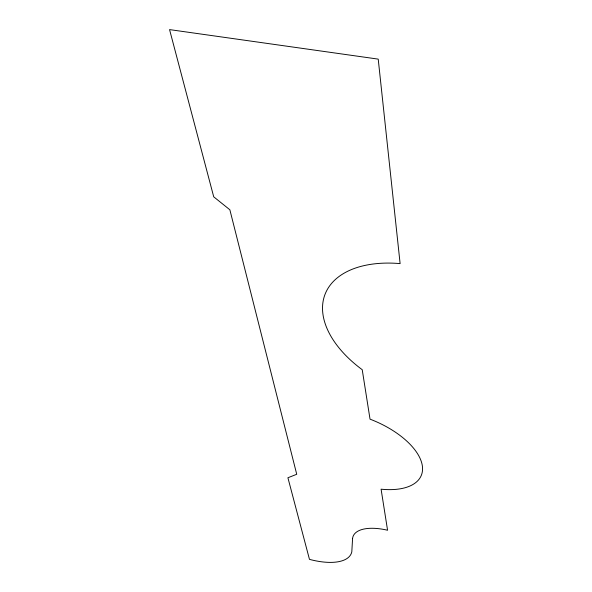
<?xml version="1.0" encoding="UTF-8"?>
<svg xmlns="http://www.w3.org/2000/svg" width="592" height="592" viewBox="0 0 592 592"><rect width="100%" height="100%" fill="white"/><g stroke="black" fill="none" stroke-linecap="round" stroke-linejoin="round"><path stroke-width="0.89" d="M352.58 538.483L351.811 551.796A52.274 22.696 22.9 0 1 309.468 559.366L287.912 477.759L296.733 474.281L229.859 209.775L213.719 196.818L169.556 29.6L378.221 59.119L400.118 263.61A106.634 62.493 21.4 0 0 324.719 295.193A106.634 62.493 21.4 0 0 362.223 369.704L370.03 419.158A65.342 32.619 22.3 0 1 422.296 465.541A65.342 32.619 22.3 0 1 381.093 489.192L387.568 530.232A42.668 18.922 21 0 0 352.58 538.483"/></g></svg>
